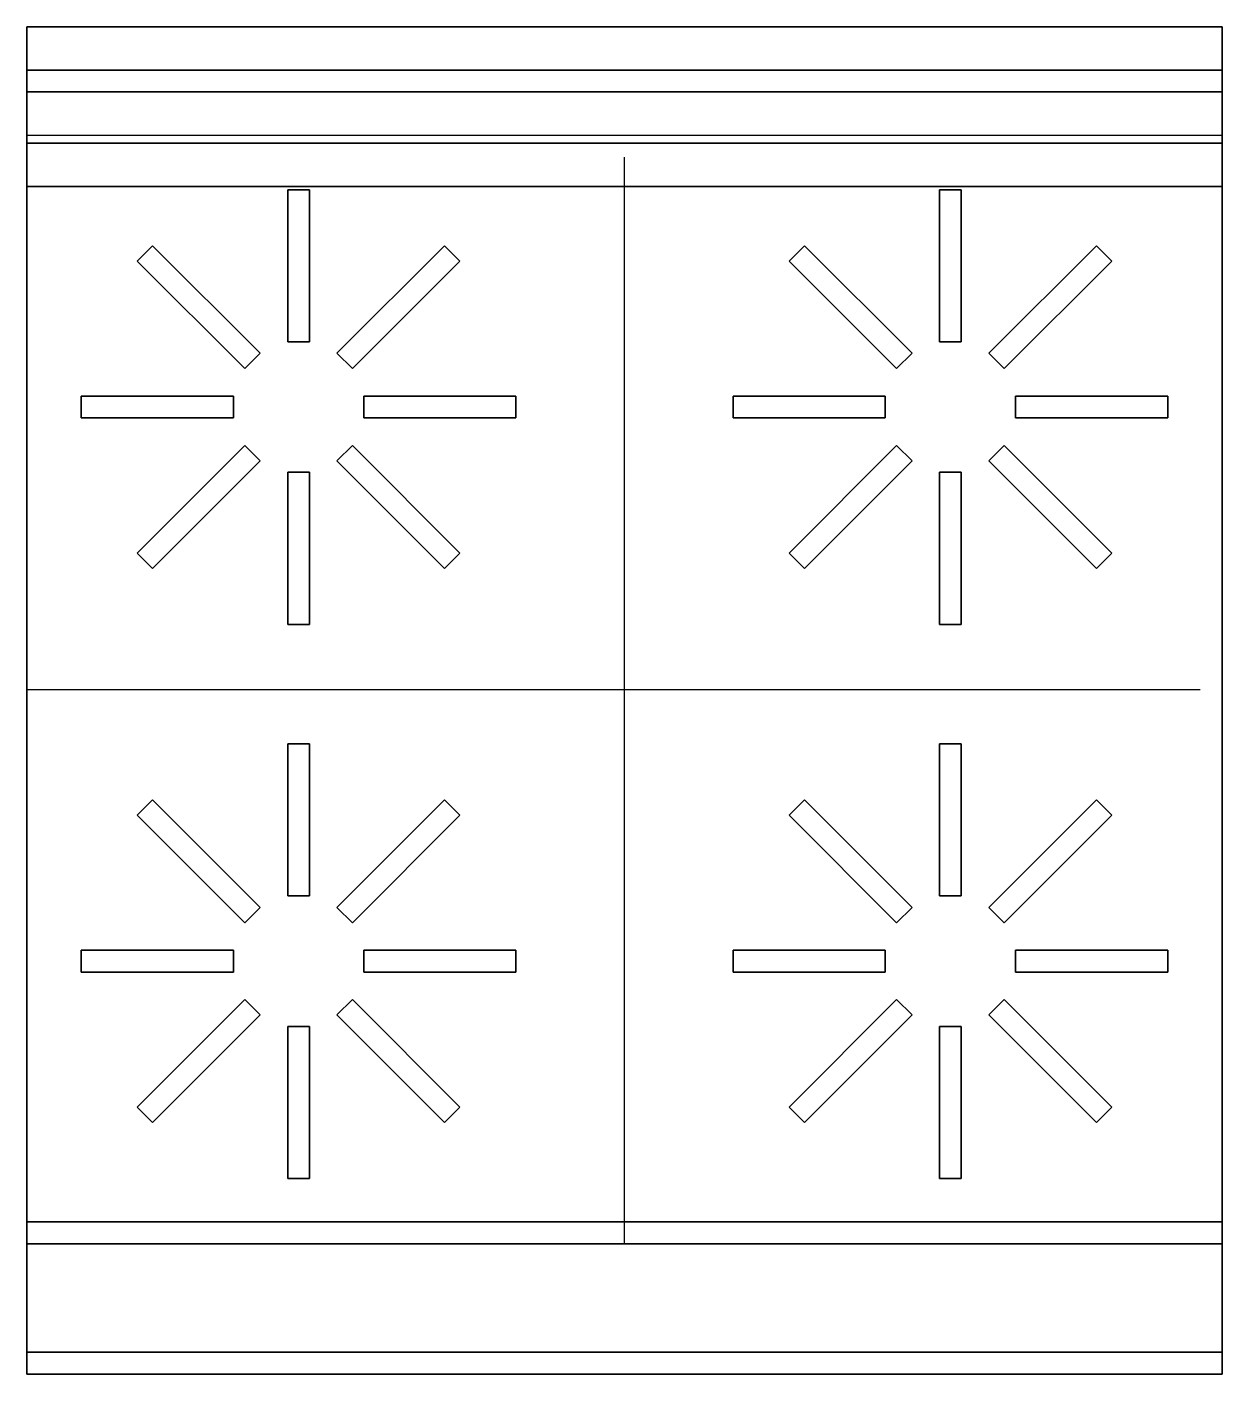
# Model space of a CAD drawing. Extents: x 0.025 to 0.575, y -0.59 to 0.03.
import ezdxf

# ---------------------------------------------------------------- set-up
doc = ezdxf.new("R2010")
doc.units = 0
doc.header["$MEASUREMENT"] = 0
doc.layers.get('0').update_dxf_attribs({"color": 8, "linetype": 'CONTINUOUS'})

msp = doc.modelspace()

# ---------------------------------------------------------------- linework, layer by layer
at = {"elevation": 0.84}
for points in [[(0.025, -0.53), (0.575, -0.53), (0.575, -0.02), (0.025, -0.02), (0.025, -0.53)], [(0.3, -0.53), (0.3, -0.03)], [(0.025, -0.275), (0.565, -0.275)]]:
    msp.add_lwpolyline(points, dxfattribs=at)
at = {"color": 12, "extrusion": (0, -1, 0)}
for centre, radius in [((0.06, 0.79459, 0.58), 0.03), ((0.27, 0.79, 0.58), 0.02), ((0.34, 0.79, 0.58), 0.02), ((0.41, 0.79, 0.58), 0.02), ((0.48, 0.79, 0.58), 0.02)]:
    msp.add_circle(centre, radius, dxfattribs=at)

# ---------------------------------------------------------------- meshes
mesh = msp.add_polymesh((6, 3))
for k, corner in enumerate([(0.025, -0.04345, 1.43761), (0.575, -0.04345, 1.43761), (0.575, -0.04345, 1.43761), (0.025, 0.01, 0.84), (0.575, 0.01, 0.84), (0.575, 0.01, 0.84), (0.025, 0.02992, 0.84178), (0.575, 0.02992, 0.84178), (0.575, 0.01, 0.84), (0.025, -0.02352, 1.4394), (0.575, -0.02352, 1.4394), (0.575, -0.04345, 1.43761), (0.025, -0.02352, 1.4394), (0.025, -0.02352, 1.4394), (0.025, -0.04345, 1.43761), (0.025, 0.02992, 0.84178), (0.025, 0.02992, 0.84178), (0.025, 0.01, 0.84)]):
    mesh.set_mesh_vertex(divmod(k, 3), corner)
mesh = msp.add_polymesh((6, 3))
for k, corner in enumerate([(0.025, -0.58, 0.75), (0.575, -0.58, 0.75), (0.575, -0.58, 0.75), (0.025, 0.01, 0.75), (0.575, 0.01, 0.75), (0.575, 0.01, 0.75), (0.025, 0.01, 0.84), (0.575, 0.01, 0.84), (0.575, 0.01, 0.75), (0.025, -0.58, 0.84), (0.575, -0.58, 0.84), (0.575, -0.58, 0.75), (0.025, -0.58, 0.84), (0.025, -0.58, 0.84), (0.025, -0.58, 0.75), (0.025, 0.01, 0.84), (0.025, 0.01, 0.84), (0.025, 0.01, 0.75)]):
    mesh.set_mesh_vertex(divmod(k, 3), corner)
mesh = msp.add_polymesh((6, 3))
for k, corner in enumerate([(0.025, -0.58), (0.575, -0.58), (0.575, -0.58), (0.025, 0), (0.575, 0), (0.575, 0), (0.025, 0, 0.12), (0.575, 0, 0.12), (0.575, 0), (0.025, -0.58, 0.12), (0.575, -0.58, 0.12), (0.575, -0.58), (0.025, -0.58, 0.12), (0.025, -0.58, 0.12), (0.025, -0.58), (0.025, 0, 0.12), (0.025, 0, 0.12), (0.025, 0)]):
    mesh.set_mesh_vertex(divmod(k, 3), corner)
mesh = msp.add_polymesh((6, 3))
for k, corner in enumerate([(0.025, -0.52, 0.12), (0.575, -0.52, 0.12), (0.575, -0.52, 0.12), (0.025, 0, 0.12), (0.575, 0, 0.12), (0.575, 0, 0.12), (0.025, 0, 0.74), (0.575, 0, 0.74), (0.575, 0, 0.12), (0.025, -0.52, 0.74), (0.575, -0.52, 0.74), (0.575, -0.52, 0.12), (0.025, -0.52, 0.74), (0.025, -0.52, 0.74), (0.025, -0.52, 0.12), (0.025, 0, 0.74), (0.025, 0, 0.74), (0.025, 0, 0.12)]):
    mesh.set_mesh_vertex(divmod(k, 3), corner)
at = {"color": 251}
mesh = msp.add_polymesh((6, 3), dxfattribs=at)
for k, corner in enumerate([(0.145, -0.045, 0.85), (0.145, -0.045, 0.84), (0.145, -0.045, 0.84), (0.155, -0.045, 0.85), (0.155, -0.045, 0.84), (0.155, -0.045, 0.84), (0.155, -0.115, 0.85), (0.155, -0.115, 0.84), (0.155, -0.045, 0.84), (0.145, -0.115, 0.85), (0.145, -0.115, 0.84), (0.145, -0.045, 0.84), (0.145, -0.115, 0.85), (0.145, -0.115, 0.85), (0.145, -0.045, 0.85), (0.155, -0.115, 0.85), (0.155, -0.115, 0.85), (0.155, -0.045, 0.85)]):
    mesh.set_mesh_vertex(divmod(k, 3), corner)
mesh = msp.add_polymesh((6, 3), dxfattribs=at)
for k, corner in enumerate([(0.445, -0.045, 0.85), (0.445, -0.045, 0.84), (0.445, -0.045, 0.84), (0.455, -0.045, 0.85), (0.455, -0.045, 0.84), (0.455, -0.045, 0.84), (0.455, -0.115, 0.85), (0.455, -0.115, 0.84), (0.455, -0.045, 0.84), (0.445, -0.115, 0.85), (0.445, -0.115, 0.84), (0.445, -0.045, 0.84), (0.445, -0.115, 0.85), (0.445, -0.115, 0.85), (0.445, -0.045, 0.85), (0.455, -0.115, 0.85), (0.455, -0.115, 0.85), (0.455, -0.045, 0.85)]):
    mesh.set_mesh_vertex(divmod(k, 3), corner)
mesh = msp.add_polymesh((6, 3), dxfattribs=at)
for k, corner in enumerate([(0.07575, -0.07782, 0.85), (0.07575, -0.07782, 0.84), (0.07575, -0.07782, 0.84), (0.08282, -0.07075, 0.85), (0.08282, -0.07075, 0.84), (0.08282, -0.07075, 0.84), (0.13232, -0.12025, 0.85), (0.13232, -0.12025, 0.84), (0.08282, -0.07075, 0.84), (0.12525, -0.12732, 0.85), (0.12525, -0.12732, 0.84), (0.07575, -0.07782, 0.84), (0.12525, -0.12732, 0.85), (0.12525, -0.12732, 0.85), (0.07575, -0.07782, 0.85), (0.13232, -0.12025, 0.85), (0.13232, -0.12025, 0.85), (0.08282, -0.07075, 0.85)]):
    mesh.set_mesh_vertex(divmod(k, 3), corner)
mesh = msp.add_polymesh((6, 3), dxfattribs=at)
for k, corner in enumerate([(0.21718, -0.07075, 0.85), (0.21718, -0.07075, 0.84), (0.21718, -0.07075, 0.84), (0.22425, -0.07782, 0.85), (0.22425, -0.07782, 0.84), (0.22425, -0.07782, 0.84), (0.17475, -0.12732, 0.85), (0.17475, -0.12732, 0.84), (0.22425, -0.07782, 0.84), (0.16768, -0.12025, 0.85), (0.16768, -0.12025, 0.84), (0.21718, -0.07075, 0.84), (0.16768, -0.12025, 0.85), (0.16768, -0.12025, 0.85), (0.21718, -0.07075, 0.85), (0.17475, -0.12732, 0.85), (0.17475, -0.12732, 0.85), (0.22425, -0.07782, 0.85)]):
    mesh.set_mesh_vertex(divmod(k, 3), corner)
mesh = msp.add_polymesh((6, 3), dxfattribs=at)
for k, corner in enumerate([(0.37575, -0.07782, 0.85), (0.37575, -0.07782, 0.84), (0.37575, -0.07782, 0.84), (0.38282, -0.07075, 0.85), (0.38282, -0.07075, 0.84), (0.38282, -0.07075, 0.84), (0.43232, -0.12025, 0.85), (0.43232, -0.12025, 0.84), (0.38282, -0.07075, 0.84), (0.42525, -0.12732, 0.85), (0.42525, -0.12732, 0.84), (0.37575, -0.07782, 0.84), (0.42525, -0.12732, 0.85), (0.42525, -0.12732, 0.85), (0.37575, -0.07782, 0.85), (0.43232, -0.12025, 0.85), (0.43232, -0.12025, 0.85), (0.38282, -0.07075, 0.85)]):
    mesh.set_mesh_vertex(divmod(k, 3), corner)
mesh = msp.add_polymesh((6, 3), dxfattribs=at)
for k, corner in enumerate([(0.51718, -0.07075, 0.85), (0.51718, -0.07075, 0.84), (0.51718, -0.07075, 0.84), (0.52425, -0.07782, 0.85), (0.52425, -0.07782, 0.84), (0.52425, -0.07782, 0.84), (0.47475, -0.12732, 0.85), (0.47475, -0.12732, 0.84), (0.52425, -0.07782, 0.84), (0.46768, -0.12025, 0.85), (0.46768, -0.12025, 0.84), (0.51718, -0.07075, 0.84), (0.46768, -0.12025, 0.85), (0.46768, -0.12025, 0.85), (0.51718, -0.07075, 0.85), (0.47475, -0.12732, 0.85), (0.47475, -0.12732, 0.85), (0.52425, -0.07782, 0.85)]):
    mesh.set_mesh_vertex(divmod(k, 3), corner)
mesh = msp.add_polymesh((6, 3), dxfattribs=at)
for k, corner in enumerate([(0.05, -0.15, 0.85), (0.05, -0.15, 0.84), (0.05, -0.15, 0.84), (0.05, -0.14, 0.85), (0.05, -0.14, 0.84), (0.05, -0.14, 0.84), (0.12, -0.14, 0.85), (0.12, -0.14, 0.84), (0.05, -0.14, 0.84), (0.12, -0.15, 0.85), (0.12, -0.15, 0.84), (0.05, -0.15, 0.84), (0.12, -0.15, 0.85), (0.12, -0.15, 0.85), (0.05, -0.15, 0.85), (0.12, -0.14, 0.85), (0.12, -0.14, 0.85), (0.05, -0.14, 0.85)]):
    mesh.set_mesh_vertex(divmod(k, 3), corner)
mesh = msp.add_polymesh((6, 3), dxfattribs=at)
for k, corner in enumerate([(0.25, -0.14, 0.85), (0.25, -0.14, 0.84), (0.25, -0.14, 0.84), (0.25, -0.15, 0.85), (0.25, -0.15, 0.84), (0.25, -0.15, 0.84), (0.18, -0.15, 0.85), (0.18, -0.15, 0.84), (0.25, -0.15, 0.84), (0.18, -0.14, 0.85), (0.18, -0.14, 0.84), (0.25, -0.14, 0.84), (0.18, -0.14, 0.85), (0.18, -0.14, 0.85), (0.25, -0.14, 0.85), (0.18, -0.15, 0.85), (0.18, -0.15, 0.85), (0.25, -0.15, 0.85)]):
    mesh.set_mesh_vertex(divmod(k, 3), corner)
mesh = msp.add_polymesh((6, 3), dxfattribs=at)
for k, corner in enumerate([(0.35, -0.15, 0.85), (0.35, -0.15, 0.84), (0.35, -0.15, 0.84), (0.35, -0.14, 0.85), (0.35, -0.14, 0.84), (0.35, -0.14, 0.84), (0.42, -0.14, 0.85), (0.42, -0.14, 0.84), (0.35, -0.14, 0.84), (0.42, -0.15, 0.85), (0.42, -0.15, 0.84), (0.35, -0.15, 0.84), (0.42, -0.15, 0.85), (0.42, -0.15, 0.85), (0.35, -0.15, 0.85), (0.42, -0.14, 0.85), (0.42, -0.14, 0.85), (0.35, -0.14, 0.85)]):
    mesh.set_mesh_vertex(divmod(k, 3), corner)
mesh = msp.add_polymesh((6, 3), dxfattribs=at)
for k, corner in enumerate([(0.55, -0.14, 0.85), (0.55, -0.14, 0.84), (0.55, -0.14, 0.84), (0.55, -0.15, 0.85), (0.55, -0.15, 0.84), (0.55, -0.15, 0.84), (0.48, -0.15, 0.85), (0.48, -0.15, 0.84), (0.55, -0.15, 0.84), (0.48, -0.14, 0.85), (0.48, -0.14, 0.84), (0.55, -0.14, 0.84), (0.48, -0.14, 0.85), (0.48, -0.14, 0.85), (0.55, -0.14, 0.85), (0.48, -0.15, 0.85), (0.48, -0.15, 0.85), (0.55, -0.15, 0.85)]):
    mesh.set_mesh_vertex(divmod(k, 3), corner)
mesh = msp.add_polymesh((6, 3), dxfattribs=at)
for k, corner in enumerate([(0.08282, -0.21925, 0.85), (0.08282, -0.21925, 0.84), (0.08282, -0.21925, 0.84), (0.07575, -0.21218, 0.85), (0.07575, -0.21218, 0.84), (0.07575, -0.21218, 0.84), (0.12525, -0.16268, 0.85), (0.12525, -0.16268, 0.84), (0.07575, -0.21218, 0.84), (0.13232, -0.16975, 0.85), (0.13232, -0.16975, 0.84), (0.08282, -0.21925, 0.84), (0.13232, -0.16975, 0.85), (0.13232, -0.16975, 0.85), (0.08282, -0.21925, 0.85), (0.12525, -0.16268, 0.85), (0.12525, -0.16268, 0.85), (0.07575, -0.21218, 0.85)]):
    mesh.set_mesh_vertex(divmod(k, 3), corner)
mesh = msp.add_polymesh((6, 3), dxfattribs=at)
for k, corner in enumerate([(0.22425, -0.21218, 0.85), (0.22425, -0.21218, 0.84), (0.22425, -0.21218, 0.84), (0.21718, -0.21925, 0.85), (0.21718, -0.21925, 0.84), (0.21718, -0.21925, 0.84), (0.16768, -0.16975, 0.85), (0.16768, -0.16975, 0.84), (0.21718, -0.21925, 0.84), (0.17475, -0.16268, 0.85), (0.17475, -0.16268, 0.84), (0.22425, -0.21218, 0.84), (0.17475, -0.16268, 0.85), (0.17475, -0.16268, 0.85), (0.22425, -0.21218, 0.85), (0.16768, -0.16975, 0.85), (0.16768, -0.16975, 0.85), (0.21718, -0.21925, 0.85)]):
    mesh.set_mesh_vertex(divmod(k, 3), corner)
mesh = msp.add_polymesh((6, 3), dxfattribs=at)
for k, corner in enumerate([(0.38282, -0.21925, 0.85), (0.38282, -0.21925, 0.84), (0.38282, -0.21925, 0.84), (0.37575, -0.21218, 0.85), (0.37575, -0.21218, 0.84), (0.37575, -0.21218, 0.84), (0.42525, -0.16268, 0.85), (0.42525, -0.16268, 0.84), (0.37575, -0.21218, 0.84), (0.43232, -0.16975, 0.85), (0.43232, -0.16975, 0.84), (0.38282, -0.21925, 0.84), (0.43232, -0.16975, 0.85), (0.43232, -0.16975, 0.85), (0.38282, -0.21925, 0.85), (0.42525, -0.16268, 0.85), (0.42525, -0.16268, 0.85), (0.37575, -0.21218, 0.85)]):
    mesh.set_mesh_vertex(divmod(k, 3), corner)
mesh = msp.add_polymesh((6, 3), dxfattribs=at)
for k, corner in enumerate([(0.52425, -0.21218, 0.85), (0.52425, -0.21218, 0.84), (0.52425, -0.21218, 0.84), (0.51718, -0.21925, 0.85), (0.51718, -0.21925, 0.84), (0.51718, -0.21925, 0.84), (0.46768, -0.16975, 0.85), (0.46768, -0.16975, 0.84), (0.51718, -0.21925, 0.84), (0.47475, -0.16268, 0.85), (0.47475, -0.16268, 0.84), (0.52425, -0.21218, 0.84), (0.47475, -0.16268, 0.85), (0.47475, -0.16268, 0.85), (0.52425, -0.21218, 0.85), (0.46768, -0.16975, 0.85), (0.46768, -0.16975, 0.85), (0.51718, -0.21925, 0.85)]):
    mesh.set_mesh_vertex(divmod(k, 3), corner)
mesh = msp.add_polymesh((6, 3), dxfattribs=at)
for k, corner in enumerate([(0.155, -0.245, 0.85), (0.155, -0.245, 0.84), (0.155, -0.245, 0.84), (0.145, -0.245, 0.85), (0.145, -0.245, 0.84), (0.145, -0.245, 0.84), (0.145, -0.175, 0.85), (0.145, -0.175, 0.84), (0.145, -0.245, 0.84), (0.155, -0.175, 0.85), (0.155, -0.175, 0.84), (0.155, -0.245, 0.84), (0.155, -0.175, 0.85), (0.155, -0.175, 0.85), (0.155, -0.245, 0.85), (0.145, -0.175, 0.85), (0.145, -0.175, 0.85), (0.145, -0.245, 0.85)]):
    mesh.set_mesh_vertex(divmod(k, 3), corner)
mesh = msp.add_polymesh((6, 3), dxfattribs=at)
for k, corner in enumerate([(0.455, -0.245, 0.85), (0.455, -0.245, 0.84), (0.455, -0.245, 0.84), (0.445, -0.245, 0.85), (0.445, -0.245, 0.84), (0.445, -0.245, 0.84), (0.445, -0.175, 0.85), (0.445, -0.175, 0.84), (0.445, -0.245, 0.84), (0.455, -0.175, 0.85), (0.455, -0.175, 0.84), (0.455, -0.245, 0.84), (0.455, -0.175, 0.85), (0.455, -0.175, 0.85), (0.455, -0.245, 0.85), (0.445, -0.175, 0.85), (0.445, -0.175, 0.85), (0.445, -0.245, 0.85)]):
    mesh.set_mesh_vertex(divmod(k, 3), corner)
mesh = msp.add_polymesh((6, 3), dxfattribs=at)
for k, corner in enumerate([(0.145, -0.3, 0.85), (0.145, -0.3, 0.84), (0.145, -0.3, 0.84), (0.155, -0.3, 0.85), (0.155, -0.3, 0.84), (0.155, -0.3, 0.84), (0.155, -0.37, 0.85), (0.155, -0.37, 0.84), (0.155, -0.3, 0.84), (0.145, -0.37, 0.85), (0.145, -0.37, 0.84), (0.145, -0.3, 0.84), (0.145, -0.37, 0.85), (0.145, -0.37, 0.85), (0.145, -0.3, 0.85), (0.155, -0.37, 0.85), (0.155, -0.37, 0.85), (0.155, -0.3, 0.85)]):
    mesh.set_mesh_vertex(divmod(k, 3), corner)
mesh = msp.add_polymesh((6, 3), dxfattribs=at)
for k, corner in enumerate([(0.445, -0.3, 0.85), (0.445, -0.3, 0.84), (0.445, -0.3, 0.84), (0.455, -0.3, 0.85), (0.455, -0.3, 0.84), (0.455, -0.3, 0.84), (0.455, -0.37, 0.85), (0.455, -0.37, 0.84), (0.455, -0.3, 0.84), (0.445, -0.37, 0.85), (0.445, -0.37, 0.84), (0.445, -0.3, 0.84), (0.445, -0.37, 0.85), (0.445, -0.37, 0.85), (0.445, -0.3, 0.85), (0.455, -0.37, 0.85), (0.455, -0.37, 0.85), (0.455, -0.3, 0.85)]):
    mesh.set_mesh_vertex(divmod(k, 3), corner)
mesh = msp.add_polymesh((6, 3), dxfattribs=at)
for k, corner in enumerate([(0.07575, -0.33282, 0.85), (0.07575, -0.33282, 0.84), (0.07575, -0.33282, 0.84), (0.08282, -0.32575, 0.85), (0.08282, -0.32575, 0.84), (0.08282, -0.32575, 0.84), (0.13232, -0.37525, 0.85), (0.13232, -0.37525, 0.84), (0.08282, -0.32575, 0.84), (0.12525, -0.38232, 0.85), (0.12525, -0.38232, 0.84), (0.07575, -0.33282, 0.84), (0.12525, -0.38232, 0.85), (0.12525, -0.38232, 0.85), (0.07575, -0.33282, 0.85), (0.13232, -0.37525, 0.85), (0.13232, -0.37525, 0.85), (0.08282, -0.32575, 0.85)]):
    mesh.set_mesh_vertex(divmod(k, 3), corner)
mesh = msp.add_polymesh((6, 3), dxfattribs=at)
for k, corner in enumerate([(0.21718, -0.32575, 0.85), (0.21718, -0.32575, 0.84), (0.21718, -0.32575, 0.84), (0.22425, -0.33282, 0.85), (0.22425, -0.33282, 0.84), (0.22425, -0.33282, 0.84), (0.17475, -0.38232, 0.85), (0.17475, -0.38232, 0.84), (0.22425, -0.33282, 0.84), (0.16768, -0.37525, 0.85), (0.16768, -0.37525, 0.84), (0.21718, -0.32575, 0.84), (0.16768, -0.37525, 0.85), (0.16768, -0.37525, 0.85), (0.21718, -0.32575, 0.85), (0.17475, -0.38232, 0.85), (0.17475, -0.38232, 0.85), (0.22425, -0.33282, 0.85)]):
    mesh.set_mesh_vertex(divmod(k, 3), corner)
mesh = msp.add_polymesh((6, 3), dxfattribs=at)
for k, corner in enumerate([(0.37575, -0.33282, 0.85), (0.37575, -0.33282, 0.84), (0.37575, -0.33282, 0.84), (0.38282, -0.32575, 0.85), (0.38282, -0.32575, 0.84), (0.38282, -0.32575, 0.84), (0.43232, -0.37525, 0.85), (0.43232, -0.37525, 0.84), (0.38282, -0.32575, 0.84), (0.42525, -0.38232, 0.85), (0.42525, -0.38232, 0.84), (0.37575, -0.33282, 0.84), (0.42525, -0.38232, 0.85), (0.42525, -0.38232, 0.85), (0.37575, -0.33282, 0.85), (0.43232, -0.37525, 0.85), (0.43232, -0.37525, 0.85), (0.38282, -0.32575, 0.85)]):
    mesh.set_mesh_vertex(divmod(k, 3), corner)
mesh = msp.add_polymesh((6, 3), dxfattribs=at)
for k, corner in enumerate([(0.51718, -0.32575, 0.85), (0.51718, -0.32575, 0.84), (0.51718, -0.32575, 0.84), (0.52425, -0.33282, 0.85), (0.52425, -0.33282, 0.84), (0.52425, -0.33282, 0.84), (0.47475, -0.38232, 0.85), (0.47475, -0.38232, 0.84), (0.52425, -0.33282, 0.84), (0.46768, -0.37525, 0.85), (0.46768, -0.37525, 0.84), (0.51718, -0.32575, 0.84), (0.46768, -0.37525, 0.85), (0.46768, -0.37525, 0.85), (0.51718, -0.32575, 0.85), (0.47475, -0.38232, 0.85), (0.47475, -0.38232, 0.85), (0.52425, -0.33282, 0.85)]):
    mesh.set_mesh_vertex(divmod(k, 3), corner)
mesh = msp.add_polymesh((6, 3), dxfattribs=at)
for k, corner in enumerate([(0.05, -0.405, 0.85), (0.05, -0.405, 0.84), (0.05, -0.405, 0.84), (0.05, -0.395, 0.85), (0.05, -0.395, 0.84), (0.05, -0.395, 0.84), (0.12, -0.395, 0.85), (0.12, -0.395, 0.84), (0.05, -0.395, 0.84), (0.12, -0.405, 0.85), (0.12, -0.405, 0.84), (0.05, -0.405, 0.84), (0.12, -0.405, 0.85), (0.12, -0.405, 0.85), (0.05, -0.405, 0.85), (0.12, -0.395, 0.85), (0.12, -0.395, 0.85), (0.05, -0.395, 0.85)]):
    mesh.set_mesh_vertex(divmod(k, 3), corner)
mesh = msp.add_polymesh((6, 3), dxfattribs=at)
for k, corner in enumerate([(0.25, -0.395, 0.85), (0.25, -0.395, 0.84), (0.25, -0.395, 0.84), (0.25, -0.405, 0.85), (0.25, -0.405, 0.84), (0.25, -0.405, 0.84), (0.18, -0.405, 0.85), (0.18, -0.405, 0.84), (0.25, -0.405, 0.84), (0.18, -0.395, 0.85), (0.18, -0.395, 0.84), (0.25, -0.395, 0.84), (0.18, -0.395, 0.85), (0.18, -0.395, 0.85), (0.25, -0.395, 0.85), (0.18, -0.405, 0.85), (0.18, -0.405, 0.85), (0.25, -0.405, 0.85)]):
    mesh.set_mesh_vertex(divmod(k, 3), corner)
mesh = msp.add_polymesh((6, 3), dxfattribs=at)
for k, corner in enumerate([(0.35, -0.405, 0.85), (0.35, -0.405, 0.84), (0.35, -0.405, 0.84), (0.35, -0.395, 0.85), (0.35, -0.395, 0.84), (0.35, -0.395, 0.84), (0.42, -0.395, 0.85), (0.42, -0.395, 0.84), (0.35, -0.395, 0.84), (0.42, -0.405, 0.85), (0.42, -0.405, 0.84), (0.35, -0.405, 0.84), (0.42, -0.405, 0.85), (0.42, -0.405, 0.85), (0.35, -0.405, 0.85), (0.42, -0.395, 0.85), (0.42, -0.395, 0.85), (0.35, -0.395, 0.85)]):
    mesh.set_mesh_vertex(divmod(k, 3), corner)
mesh = msp.add_polymesh((6, 3), dxfattribs=at)
for k, corner in enumerate([(0.55, -0.395, 0.85), (0.55, -0.395, 0.84), (0.55, -0.395, 0.84), (0.55, -0.405, 0.85), (0.55, -0.405, 0.84), (0.55, -0.405, 0.84), (0.48, -0.405, 0.85), (0.48, -0.405, 0.84), (0.55, -0.405, 0.84), (0.48, -0.395, 0.85), (0.48, -0.395, 0.84), (0.55, -0.395, 0.84), (0.48, -0.395, 0.85), (0.48, -0.395, 0.85), (0.55, -0.395, 0.85), (0.48, -0.405, 0.85), (0.48, -0.405, 0.85), (0.55, -0.405, 0.85)]):
    mesh.set_mesh_vertex(divmod(k, 3), corner)
mesh = msp.add_polymesh((6, 3), dxfattribs=at)
for k, corner in enumerate([(0.08282, -0.47425, 0.85), (0.08282, -0.47425, 0.84), (0.08282, -0.47425, 0.84), (0.07575, -0.46718, 0.85), (0.07575, -0.46718, 0.84), (0.07575, -0.46718, 0.84), (0.12525, -0.41768, 0.85), (0.12525, -0.41768, 0.84), (0.07575, -0.46718, 0.84), (0.13232, -0.42475, 0.85), (0.13232, -0.42475, 0.84), (0.08282, -0.47425, 0.84), (0.13232, -0.42475, 0.85), (0.13232, -0.42475, 0.85), (0.08282, -0.47425, 0.85), (0.12525, -0.41768, 0.85), (0.12525, -0.41768, 0.85), (0.07575, -0.46718, 0.85)]):
    mesh.set_mesh_vertex(divmod(k, 3), corner)
mesh = msp.add_polymesh((6, 3), dxfattribs=at)
for k, corner in enumerate([(0.22425, -0.46718, 0.85), (0.22425, -0.46718, 0.84), (0.22425, -0.46718, 0.84), (0.21718, -0.47425, 0.85), (0.21718, -0.47425, 0.84), (0.21718, -0.47425, 0.84), (0.16768, -0.42475, 0.85), (0.16768, -0.42475, 0.84), (0.21718, -0.47425, 0.84), (0.17475, -0.41768, 0.85), (0.17475, -0.41768, 0.84), (0.22425, -0.46718, 0.84), (0.17475, -0.41768, 0.85), (0.17475, -0.41768, 0.85), (0.22425, -0.46718, 0.85), (0.16768, -0.42475, 0.85), (0.16768, -0.42475, 0.85), (0.21718, -0.47425, 0.85)]):
    mesh.set_mesh_vertex(divmod(k, 3), corner)
mesh = msp.add_polymesh((6, 3), dxfattribs=at)
for k, corner in enumerate([(0.38282, -0.47425, 0.85), (0.38282, -0.47425, 0.84), (0.38282, -0.47425, 0.84), (0.37575, -0.46718, 0.85), (0.37575, -0.46718, 0.84), (0.37575, -0.46718, 0.84), (0.42525, -0.41768, 0.85), (0.42525, -0.41768, 0.84), (0.37575, -0.46718, 0.84), (0.43232, -0.42475, 0.85), (0.43232, -0.42475, 0.84), (0.38282, -0.47425, 0.84), (0.43232, -0.42475, 0.85), (0.43232, -0.42475, 0.85), (0.38282, -0.47425, 0.85), (0.42525, -0.41768, 0.85), (0.42525, -0.41768, 0.85), (0.37575, -0.46718, 0.85)]):
    mesh.set_mesh_vertex(divmod(k, 3), corner)
mesh = msp.add_polymesh((6, 3), dxfattribs=at)
for k, corner in enumerate([(0.52425, -0.46718, 0.85), (0.52425, -0.46718, 0.84), (0.52425, -0.46718, 0.84), (0.51718, -0.47425, 0.85), (0.51718, -0.47425, 0.84), (0.51718, -0.47425, 0.84), (0.46768, -0.42475, 0.85), (0.46768, -0.42475, 0.84), (0.51718, -0.47425, 0.84), (0.47475, -0.41768, 0.85), (0.47475, -0.41768, 0.84), (0.52425, -0.46718, 0.84), (0.47475, -0.41768, 0.85), (0.47475, -0.41768, 0.85), (0.52425, -0.46718, 0.85), (0.46768, -0.42475, 0.85), (0.46768, -0.42475, 0.85), (0.51718, -0.47425, 0.85)]):
    mesh.set_mesh_vertex(divmod(k, 3), corner)
mesh = msp.add_polymesh((6, 3), dxfattribs=at)
for k, corner in enumerate([(0.155, -0.5, 0.85), (0.155, -0.5, 0.84), (0.155, -0.5, 0.84), (0.145, -0.5, 0.85), (0.145, -0.5, 0.84), (0.145, -0.5, 0.84), (0.145, -0.43, 0.85), (0.145, -0.43, 0.84), (0.145, -0.5, 0.84), (0.155, -0.43, 0.85), (0.155, -0.43, 0.84), (0.155, -0.5, 0.84), (0.155, -0.43, 0.85), (0.155, -0.43, 0.85), (0.155, -0.5, 0.85), (0.145, -0.43, 0.85), (0.145, -0.43, 0.85), (0.145, -0.5, 0.85)]):
    mesh.set_mesh_vertex(divmod(k, 3), corner)
mesh = msp.add_polymesh((6, 3), dxfattribs=at)
for k, corner in enumerate([(0.455, -0.5, 0.85), (0.455, -0.5, 0.84), (0.455, -0.5, 0.84), (0.445, -0.5, 0.85), (0.445, -0.5, 0.84), (0.445, -0.5, 0.84), (0.445, -0.43, 0.85), (0.445, -0.43, 0.84), (0.445, -0.5, 0.84), (0.455, -0.43, 0.85), (0.455, -0.43, 0.84), (0.455, -0.5, 0.84), (0.455, -0.43, 0.85), (0.455, -0.43, 0.85), (0.455, -0.5, 0.85), (0.445, -0.43, 0.85), (0.445, -0.43, 0.85), (0.445, -0.5, 0.85)]):
    mesh.set_mesh_vertex(divmod(k, 3), corner)
mesh = msp.add_polymesh((6, 3))
for k, corner in enumerate([(0.025, -0.59, 0.12), (0.575, -0.59, 0.12), (0.575, -0.59, 0.12), (0.025, -0.53, 0.12), (0.575, -0.53, 0.12), (0.575, -0.53, 0.12), (0.025, -0.53, 0.74), (0.575, -0.53, 0.74), (0.575, -0.53, 0.12), (0.025, -0.59, 0.74), (0.575, -0.59, 0.74), (0.575, -0.59, 0.12), (0.025, -0.59, 0.74), (0.025, -0.59, 0.74), (0.025, -0.59, 0.12), (0.025, -0.53, 0.74), (0.025, -0.53, 0.74), (0.025, -0.53, 0.12)]):
    mesh.set_mesh_vertex(divmod(k, 3), corner)

doc.saveas('drawing.dxf')
